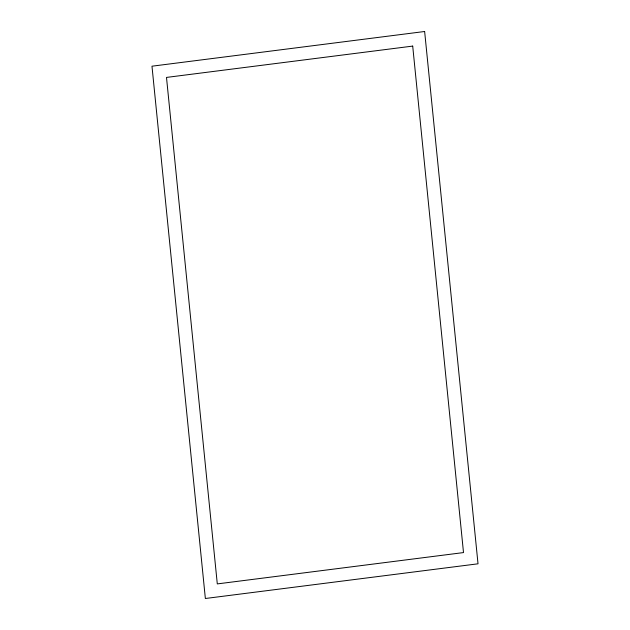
<?xml version="1.0" encoding="UTF-8"?>
<svg xmlns="http://www.w3.org/2000/svg" width="630" height="630" viewBox="0 0 630 630"><rect width="100%" height="100%" fill="white"/><g stroke="black" fill="none" stroke-linecap="round" stroke-linejoin="round"><path stroke-width="0.94" d="M424.636 31.5L151.98 66.197L205.364 598.5L478.02 563.803L424.636 31.5M412.705 46.092L166.493 77.419L217.295 583.908L463.507 552.581L412.705 46.092"/></g></svg>
